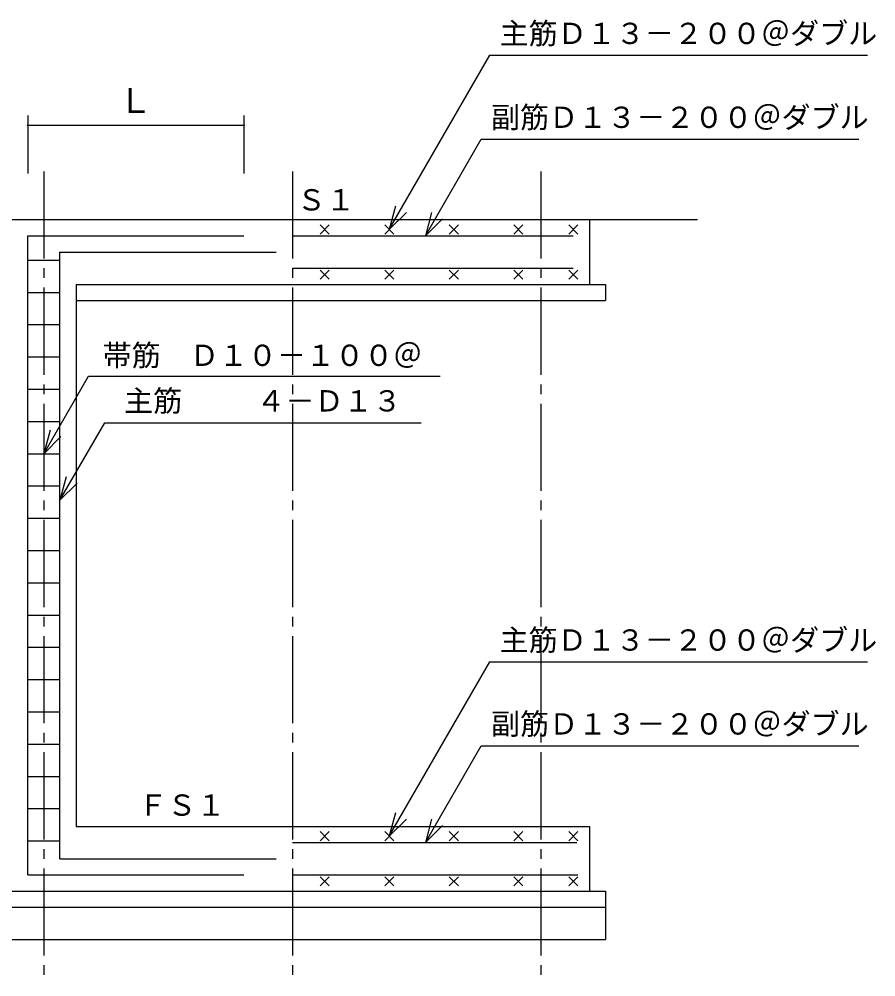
# Model space of a CAD drawing. Units: millimetres, scale not verified. Extents: x -8910 to 8910, y -6308 to 6308.
# Drawn here: x 113 to 2767, y -153 to 2815 of the extents above; entities that cross this region are included whole.
import ezdxf
from ezdxf.enums import TextEntityAlignment as Align

# ---------------------------------------------------------------- set-up
doc = ezdxf.new("R2010")
doc.units = ezdxf.units.MM
doc.header["$LTSCALE"] = 30
doc.linetypes.add('CHAIN2', pattern=[12, 9, -1, 1, -1])
for name, color, linetype, lineweight in [('0-5_製作', 5, 'Continuous', 25), ('0-8_08', 2, 'Continuous', 25), ('0-E_00クル-フ-0躯体', 5, 'Continuous', 25)]:
    doc.layers.add(name, color=color, linetype=linetype, lineweight=lineweight)
doc.styles.add('ＭＳ ゴシック', font='')
doc.styles.get('ＭＳ ゴシック').set_extended_font_data('MS Gothic')

msp = doc.modelspace()

# ---------------------------------------------------------------- linework, layer by layer
at = {"layer": '0-5_製作', "color": 2}
for p, q in [((1259.7, 2163.48), (1571.47, 2703.47)), ((1571.47, 2703.47), (2741.47, 2703.47)), ((1371.61, 2143.47), (1544.82, 2443.48)), ((1544.82, 2443.48), (2714.82, 2443.48)), ((2214.4, 2193.48), (-1075.3, 2193.48)), ((1879.7, 2193.48), (1879.7, 1993.48)), ((289.7, 1993.48), (1929.7, 1993.48)), ((289.7, 1993.48), (289.7, 313.48)), ((309.7, 1993.48), (309.7, 1992.7)), ((1929.7, 1993.48), (1929.7, 1943.48)), ((289.7, 1943.48), (1929.7, 1943.48)), ((189.7, 1468.73), (328.27, 1708.73)), ((328.27, 1708.73), (1417.39, 1708.73)), ((209.11, 1541.17), (189.7, 1468.73)), ((189.7, 1468.73), (242.74, 1521.76)), ((259.12, 1397.13), (239.7, 1324.68)), ((239.7, 1324.68), (292.74, 1377.71)), ((1259.7, 283.48), (1571.47, 823.48)), ((1571.47, 823.48), (2741.47, 823.48)), ((1371.61, 263.48), (1544.82, 563.48)), ((1544.82, 563.48), (2714.82, 563.48)), ((289.7, 313.48), (1879.7, 313.48)), ((1879.7, 313.48), (1879.7, 113.48)), ((-10.3, 113.48), (1929.7, 113.48)), ((1929.7, 113.48), (1929.7, -36.52)), ((-10.3, -36.52), (1929.7, -36.52))]:
    msp.add_line(p, q, dxfattribs=at)
at = {"layer": '0-5_製作', "color": 2, "linetype": 'CHAIN2'}
for p, q in [((189.7, 2343.48), (189.7, -152.54)), ((959.7, 2343.48), (959.7, -152.54)), ((1729.7, 2343.48), (1729.7, -152.54))]:
    msp.add_line(p, q, dxfattribs=at)
at = {"layer": '0-5_製作', "color": 3}
for p, q in [((1073.84, 2177.62), (1045.56, 2149.33)), ((1045.56, 2177.62), (1073.84, 2149.33)), ((1273.84, 2177.62), (1245.56, 2149.33)), ((1245.56, 2177.62), (1273.84, 2149.33)), ((1473.84, 2177.62), (1445.56, 2149.33)), ((1445.56, 2177.62), (1473.84, 2149.33)), ((1673.84, 2177.62), (1645.56, 2149.33)), ((1645.56, 2177.62), (1673.84, 2149.33)), ((1843.84, 2177.62), (1815.56, 2149.33)), ((1815.56, 2177.62), (1843.84, 2149.33)), ((139.7, 163.48), (139.7, 2143.48)), ((139.7, 2143.48), (809.7, 2143.48)), ((959.7, 2143.48), (1829.82, 2143.48)), ((239.7, 213.48), (239.7, 2093.48)), ((239.7, 2093.48), (909.7, 2093.48)), ((139.7, 2068.73), (239.7, 2068.73)), ((959.7, 2043.48), (1829.7, 2043.48)), ((1073.84, 2009.34), (1045.56, 2037.62)), ((1045.56, 2009.34), (1073.84, 2037.62)), ((1273.84, 2009.34), (1245.56, 2037.62)), ((1245.56, 2009.34), (1273.84, 2037.62)), ((1473.84, 2009.34), (1445.56, 2037.62)), ((1445.56, 2009.34), (1473.84, 2037.62)), ((1673.84, 2009.34), (1645.56, 2037.62)), ((1645.56, 2009.34), (1673.84, 2037.62)), ((1843.84, 2009.34), (1815.56, 2037.62)), ((1815.56, 2009.34), (1843.84, 2037.62)), ((139.7, 1968.73), (239.7, 1968.73)), ((139.7, 1868.73), (239.7, 1868.73)), ((139.7, 1768.73), (239.7, 1768.73)), ((139.7, 1668.73), (239.7, 1668.73)), ((139.7, 1568.73), (239.7, 1568.73)), ((139.7, 1468.73), (239.7, 1468.73)), ((139.7, 1368.73), (239.7, 1368.73)), ((139.7, 1268.73), (239.7, 1268.73)), ((139.7, 1168.73), (239.7, 1168.73)), ((139.7, 1068.73), (239.7, 1068.73)), ((139.7, 968.73), (239.7, 968.73)), ((139.7, 868.72), (239.7, 868.72)), ((139.7, 768.72), (239.7, 768.72)), ((139.7, 668.73), (239.7, 668.73)), ((139.7, 568.73), (239.7, 568.73)), ((139.7, 468.72), (239.7, 468.72)), ((139.7, 368.72), (239.7, 368.72)), ((1073.84, 297.62), (1045.56, 269.34)), ((1045.56, 297.62), (1073.84, 269.34)), ((1273.84, 297.62), (1245.56, 269.34)), ((1245.56, 297.62), (1273.84, 269.34)), ((1473.84, 297.62), (1445.56, 269.34)), ((1445.56, 297.62), (1473.84, 269.34)), ((1673.84, 297.62), (1645.56, 269.34)), ((1645.56, 297.62), (1673.84, 269.34)), ((1843.84, 297.62), (1815.56, 269.34)), ((1815.56, 297.62), (1843.84, 269.34)), ((139.7, 268.72), (239.7, 268.72)), ((959.7, 263.48), (1841.03, 263.48)), ((239.7, 213.48), (909.7, 213.48)), ((139.7, 163.48), (809.7, 163.48)), ((959.7, 163.48), (1843.61, 163.48)), ((1073.84, 129.34), (1045.56, 157.62)), ((1045.56, 129.34), (1073.84, 157.62)), ((1273.84, 129.34), (1245.56, 157.62)), ((1245.56, 129.34), (1273.84, 157.62)), ((1473.84, 129.34), (1445.56, 157.62)), ((1445.56, 129.34), (1473.84, 157.62)), ((1673.84, 129.34), (1645.56, 157.62)), ((1645.56, 129.34), (1673.84, 157.62)), ((1843.84, 129.34), (1815.56, 157.62)), ((1815.56, 129.34), (1843.84, 157.62))]:
    msp.add_line(p, q, dxfattribs=at)
at = {"layer": '0-5_製作', "color": 2}
for points in [[(1279.12, 2235.92), (1259.7, 2163.48), (1312.74, 2216.51)], [(1391.02, 2215.92), (1371.61, 2143.47), (1424.64, 2196.51)], [(239.7, 1324.68), (378.27, 1564.68), (1358.27, 1564.68)], [(1279.11, 355.93), (1259.7, 283.48), (1312.73, 336.51)], [(1391.02, 335.92), (1371.61, 263.48), (1424.64, 316.52)]]:
    msp.add_lwpolyline(points, dxfattribs=at)
at = {"layer": '0-8_08'}
msp.add_line((-10.3, 63.48), (1929.7, 63.48), dxfattribs=at)
at = {"layer": '0-E_00クル-フ-0躯体', "color": 2}
for p, q in [((139.7, 2516.49), (139.7, 2336.83)), ((809.7, 2516.49), (809.7, 2336.83)), ((139.7, 2486.49), (809.7, 2486.49))]:
    msp.add_line(p, q, dxfattribs=at)
at = {"layer": '0-E_00クル-フ-0躯体'}
for points in [[(139.7, 2486.49), (136.7, 2486.49), (136.71, 2486.67)], [(139.7, 2483.49), (136.7, 2486.49), (139.7, 2486.49)], [(139.7, 2483.49), (136.73, 2486.11), (136.7, 2486.49)], [(139.7, 2486.49), (136.71, 2486.67), (136.75, 2487.05)], [(139.7, 2483.49), (136.8, 2485.74), (136.73, 2486.11)], [(139.7, 2486.49), (136.75, 2487.05), (136.85, 2487.41)], [(139.7, 2483.49), (136.91, 2485.38), (136.8, 2485.74)], [(139.7, 2486.49), (136.85, 2487.41), (136.99, 2487.76)], [(139.7, 2483.49), (137.07, 2485.04), (136.91, 2485.38)], [(139.7, 2486.49), (136.99, 2487.76), (137.17, 2488.09)], [(139.7, 2483.49), (137.27, 2484.72), (137.07, 2485.04)], [(139.7, 2486.49), (137.17, 2488.09), (137.39, 2488.4)], [(139.7, 2483.49), (137.51, 2484.43), (137.27, 2484.72)], [(139.7, 2486.49), (137.39, 2488.4), (137.65, 2488.67)], [(139.7, 2483.49), (137.79, 2484.17), (137.51, 2484.43)], [(139.7, 2486.49), (137.65, 2488.67), (137.94, 2488.91)], [(139.7, 2483.49), (138.09, 2483.95), (137.79, 2484.17)], [(139.7, 2486.49), (137.94, 2488.91), (138.26, 2489.11)], [(139.7, 2483.49), (138.42, 2483.77), (138.09, 2483.95)], [(139.7, 2486.49), (138.26, 2489.11), (138.6, 2489.28)], [(139.7, 2483.49), (138.77, 2483.63), (138.42, 2483.77)], [(139.7, 2486.49), (138.6, 2489.28), (138.96, 2489.39)], [(139.7, 2483.49), (139.14, 2483.54), (138.77, 2483.63)], [(139.7, 2486.49), (138.96, 2489.39), (139.33, 2489.46)], [(139.7, 2483.49), (139.51, 2483.49), (139.14, 2483.54)], [(139.7, 2486.49), (139.33, 2489.46), (139.7, 2489.49)], [(140.26, 2489.43), (139.7, 2489.49), (139.89, 2489.48)], [(140.26, 2489.43), (139.7, 2486.49), (139.7, 2489.49)], [(140.63, 2489.34), (139.7, 2486.49), (140.26, 2489.43)], [(140.98, 2489.2), (139.7, 2486.49), (140.63, 2489.34)], [(141.31, 2489.02), (139.7, 2486.49), (140.98, 2489.2)], [(141.61, 2488.8), (139.7, 2486.49), (141.31, 2489.02)], [(141.89, 2488.54), (139.7, 2486.49), (141.61, 2488.8)], [(142.13, 2488.25), (139.7, 2486.49), (141.89, 2488.54)], [(142.33, 2487.93), (139.7, 2486.49), (142.13, 2488.25)], [(142.49, 2487.59), (139.7, 2486.49), (142.33, 2487.93)], [(142.61, 2487.23), (139.7, 2486.49), (142.49, 2487.59)], [(142.68, 2486.86), (139.7, 2486.49), (142.61, 2487.23)], [(142.7, 2486.49), (139.7, 2486.49), (142.68, 2486.86)], [(142.7, 2486.3), (139.7, 2486.49), (142.7, 2486.49)], [(142.7, 2486.3), (139.7, 2483.49), (139.7, 2486.49)], [(142.65, 2485.92), (139.7, 2483.49), (142.7, 2486.3)], [(142.55, 2485.56), (139.7, 2483.49), (142.65, 2485.92)], [(142.42, 2485.21), (139.7, 2483.49), (142.55, 2485.56)], [(142.23, 2484.88), (139.7, 2483.49), (142.42, 2485.21)], [(142.01, 2484.57), (139.7, 2483.49), (142.23, 2484.88)], [(141.76, 2484.3), (139.7, 2483.49), (142.01, 2484.57)], [(141.47, 2484.06), (139.7, 2483.49), (141.76, 2484.3)], [(141.15, 2483.86), (139.7, 2483.49), (141.47, 2484.06)], [(140.81, 2483.7), (139.7, 2483.49), (141.15, 2483.86)], [(140.45, 2483.58), (139.7, 2483.49), (140.81, 2483.7)], [(140.08, 2483.51), (139.7, 2483.49), (140.45, 2483.58)], [(806.7, 2486.49), (806.85, 2487.41), (809.7, 2486.49)], [(806.7, 2486.49), (806.76, 2487.05), (806.85, 2487.41)], [(806.7, 2486.49), (806.71, 2486.67), (806.76, 2487.05)], [(809.7, 2483.49), (806.7, 2486.49), (809.7, 2486.49)], [(809.7, 2483.49), (806.73, 2486.11), (806.7, 2486.49)], [(809.7, 2483.49), (806.8, 2485.74), (806.73, 2486.11)], [(809.7, 2483.49), (806.91, 2485.38), (806.8, 2485.74)], [(809.7, 2486.49), (806.85, 2487.41), (806.99, 2487.76)], [(809.7, 2483.49), (807.07, 2485.04), (806.91, 2485.38)], [(809.7, 2486.49), (806.99, 2487.76), (807.17, 2488.09)], [(809.7, 2483.49), (807.28, 2484.72), (807.07, 2485.04)], [(809.7, 2486.49), (807.17, 2488.09), (807.39, 2488.4)], [(809.7, 2483.49), (807.52, 2484.43), (807.28, 2484.72)], [(809.7, 2486.49), (807.39, 2488.4), (807.65, 2488.67)], [(809.7, 2483.49), (807.79, 2484.17), (807.52, 2484.43)], [(809.7, 2486.49), (807.65, 2488.67), (807.94, 2488.91)], [(809.7, 2483.49), (808.09, 2483.95), (807.79, 2484.17)], [(809.7, 2486.49), (807.94, 2488.91), (808.26, 2489.11)], [(809.51, 2483.49), (808.09, 2483.95), (809.7, 2483.49)], [(809.14, 2483.54), (808.09, 2483.95), (809.51, 2483.49)], [(809.14, 2483.54), (808.43, 2483.77), (808.09, 2483.95)], [(809.7, 2486.49), (808.26, 2489.11), (808.6, 2489.28)], [(808.78, 2483.63), (808.43, 2483.77), (809.14, 2483.54)], [(809.7, 2486.49), (808.6, 2489.28), (808.96, 2489.39)], [(809.7, 2486.49), (808.96, 2489.39), (809.33, 2489.46)], [(809.7, 2486.49), (809.33, 2489.46), (809.7, 2489.49)], [(811.61, 2488.8), (809.7, 2489.49), (809.89, 2489.48)], [(811.61, 2488.8), (809.7, 2486.49), (809.7, 2489.49)], [(811.89, 2488.54), (809.7, 2486.49), (811.61, 2488.8)], [(812.13, 2488.25), (809.7, 2486.49), (811.89, 2488.54)], [(812.33, 2487.93), (809.7, 2486.49), (812.13, 2488.25)], [(812.49, 2487.59), (809.7, 2486.49), (812.33, 2487.93)], [(812.61, 2487.23), (809.7, 2486.49), (812.49, 2487.59)], [(812.68, 2486.86), (809.7, 2486.49), (812.61, 2487.23)], [(812.7, 2486.49), (809.7, 2486.49), (812.68, 2486.86)], [(812.7, 2486.3), (809.7, 2486.49), (812.7, 2486.49)], [(812.65, 2485.92), (809.7, 2486.49), (812.7, 2486.3)], [(812.56, 2485.56), (809.7, 2486.49), (812.65, 2485.92)], [(812.42, 2485.21), (809.7, 2486.49), (812.56, 2485.56)], [(812.42, 2485.21), (809.7, 2483.49), (809.7, 2486.49)], [(812.24, 2484.88), (809.7, 2483.49), (812.42, 2485.21)], [(812.01, 2484.57), (809.7, 2483.49), (812.24, 2484.88)], [(811.76, 2484.3), (809.7, 2483.49), (812.01, 2484.57)], [(811.47, 2484.06), (809.7, 2483.49), (811.76, 2484.3)], [(811.15, 2483.86), (809.7, 2483.49), (811.47, 2484.06)], [(810.81, 2483.7), (809.7, 2483.49), (811.15, 2483.86)], [(810.45, 2483.58), (809.7, 2483.49), (810.81, 2483.7)], [(810.08, 2483.51), (809.7, 2483.49), (810.45, 2483.58)], [(811.31, 2489.02), (809.89, 2489.48), (810.26, 2489.43)], [(811.61, 2488.8), (809.89, 2489.48), (811.31, 2489.02)], [(810.98, 2489.2), (810.26, 2489.43), (810.63, 2489.34)], [(811.31, 2489.02), (810.26, 2489.43), (810.98, 2489.2)]]:
    msp.add_solid(points, dxfattribs=at)

# ---------------------------------------------------------------- texts
at = {"layer": '0-5_製作', "color": 4, "style": 'ＭＳ ゴシック'}
for s, p in [('主筋Ｄ１３－２００＠ダブル', (1601.47, 2718.47)), ('副筋Ｄ１３－２００＠ダブル', (1574.82, 2458.47)), ('Ｓ１', (973.41, 2202.65)), ('帯筋\u3000Ｄ１０－１００＠', (371.73, 1720.82)), ('主筋', (438.27, 1579.68)), ('４－Ｄ１３', (848.27, 1579.68)), ('主筋Ｄ１３－２００＠ダブル', (1601.47, 838.48)), ('副筋Ｄ１３－２００＠ダブル', (1574.82, 578.48)), ('ＦＳ１', (482.06, 326.93))]:
    msp.add_text(s, height=65.98, dxfattribs=at).set_placement(p, align=Align.BOTTOM_LEFT)
at = {"layer": '0-E_00クル-フ-0躯体', "color": 4, "style": 'ＭＳ ゴシック'}
msp.add_text('Ｌ', height=76.98, dxfattribs=at).set_placement((420.54, 2501.49), align=Align.BOTTOM_LEFT)

doc.saveas('drawing.dxf')
